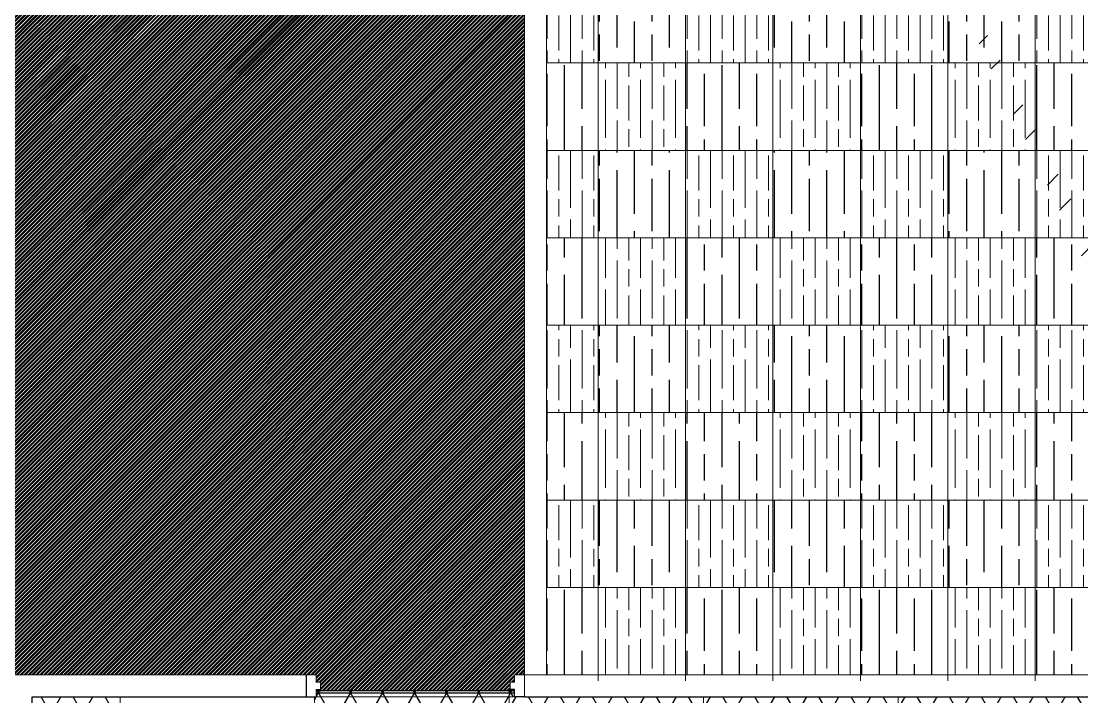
# Model space of a CAD drawing. Header units: millimetres. Extents: x 86441 to 190201, y 16532 to 98188.
# Drawn here: x 88531.2 to 88604, y 61642.1 to 61688.5 of the extents above; entities that cross this region are included whole.
import ezdxf

# ---------------------------------------------------------------- set-up
doc = ezdxf.new("R2010")
doc.units = ezdxf.units.MM
doc.header["$LTSCALE"] = 0.1
doc.layers.add('COLUMN', color=1, linetype='Continuous', lineweight=0)
pattern_1 = [(45, (86402.52871, 61063.23596), (-0.134703842, 0.134703842), []), (45, (86402.61851, 61063.23596), (-0.134703842, 0.134703842), [])]
pattern_2 = [(90, (86402.5287, 61063.236), (2.4, -1e-16), [4, -0.8]), (90, (86403.3287, 61062.436), (2.4, -1e-16), [2.4, -0.6, 1.2, -0.6]), (90, (86404.1287, 61061.236), (2.4, -1e-16), [4, -0.8])]
pattern_3 = [(90, (86402.5287, 61063.236), (3.6, -2e-16), [6, -1.2]), (90, (86403.7287, 61062.036), (3.6, -2e-16), [3.6, -0.9, 1.8, -0.9]), (90, (86404.9287, 61060.236), (3.6, -2e-16), [6, -1.2])]

msp = doc.modelspace()

# ---------------------------------------------------------------- hatches: boundary and pattern name
at = {"true_color": 0x939598, "transparency": 33554687}
h = msp.add_hatch(dxfattribs=at)
h.set_pattern_fill('ANSI32', color=252, scale=0.02)
h.set_pattern_definition(pattern_1)
h.paths.add_polyline_path([(88565.786, 61734.362), (88565.086, 61734.362), (88565.086, 61734.862), (88564.786, 61734.862), (88564.786, 61735.362), (88565.086, 61735.362), (88565.086, 61735.862), (88564.718, 61735.862), (88551.486, 61735.862), (88551.486, 61735.362), (88551.786, 61735.362), (88551.786, 61734.862), (88551.486, 61734.862), (88551.486, 61734.362), (88550.786, 61734.362), (88536.526, 61734.362), (88530.486, 61734.362), (88530.486, 61702.509), (88553.786, 61702.509), (88553.786, 61696.469), (88530.486, 61696.469), (88530.486, 61691.569), (88530.486, 61676.469), (88530.486, 61674.469), (88530.486, 61643.589), (88536.526, 61643.589), (88551.486, 61643.589), (88551.486, 61643.089), (88551.786, 61643.089), (88551.786, 61642.489), (88564.718, 61642.489), (88564.786, 61642.489), (88564.786, 61643.089), (88565.086, 61643.089), (88565.086, 61643.589), (88565.786, 61643.589)])
at = {"lineweight": 0, "true_color": 0x636466, "transparency": 33554687}
h = msp.add_hatch(dxfattribs=at)
h.set_pattern_fill('GOST_WOOD', color=251, scale=0.4)
h.set_pattern_definition(pattern_2)
h.paths.add_polyline_path([(88570.826, 61691.589), (88567.286, 61691.589), (88567.286, 61685.589), (88570.826, 61685.589)])
at = {"true_color": 0xffffff, "transparency": 33554610}
h = msp.add_hatch(dxfattribs=at)
h.set_pattern_fill('GOST_WOOD', scale=0.6)
h.set_pattern_definition(pattern_3)
h.paths.add_polyline_path([(88576.826, 61691.589), (88570.826, 61691.589), (88570.826, 61685.589), (88576.826, 61685.589)])
at = {"lineweight": 0, "true_color": 0x636466, "transparency": 33554687}
h = msp.add_hatch(dxfattribs=at)
h.set_pattern_fill('GOST_WOOD', color=251, scale=0.4)
h.set_pattern_definition(pattern_2)
h.paths.add_polyline_path([(88582.826, 61691.589), (88576.826, 61691.589), (88576.826, 61685.589), (88582.826, 61685.589)])
at = {"true_color": 0xffffff, "transparency": 33554610}
h = msp.add_hatch(dxfattribs=at)
h.set_pattern_fill('GOST_WOOD', scale=0.6)
h.set_pattern_definition(pattern_3)
h.paths.add_polyline_path([(88588.826, 61691.589), (88582.826, 61691.589), (88582.826, 61685.589), (88588.826, 61685.589)])
at = {"lineweight": 0, "true_color": 0x636466, "transparency": 33554687}
h = msp.add_hatch(dxfattribs=at)
h.set_pattern_fill('GOST_WOOD', color=251, scale=0.4)
h.set_pattern_definition(pattern_2)
h.paths.add_polyline_path([(88594.826, 61691.589), (88588.826, 61691.589), (88588.826, 61685.589), (88594.826, 61685.589)])
at = {"true_color": 0xffffff, "transparency": 33554610}
h = msp.add_hatch(dxfattribs=at)
h.set_pattern_fill('GOST_WOOD', scale=0.6)
h.set_pattern_definition(pattern_3)
h.paths.add_polyline_path([(88600.826, 61691.589), (88594.826, 61691.589), (88594.826, 61685.589), (88600.826, 61685.589)])
at = {"lineweight": 0, "true_color": 0x636466, "transparency": 33554687}
h = msp.add_hatch(dxfattribs=at)
h.set_pattern_fill('GOST_WOOD', color=251, scale=0.4)
h.set_pattern_definition(pattern_2)
h.paths.add_polyline_path([(88606.826, 61691.589), (88600.826, 61691.589), (88600.826, 61685.589), (88606.826, 61685.589)])
at = {"true_color": 0xffffff, "transparency": 33554610}
h = msp.add_hatch(dxfattribs=at)
h.set_pattern_fill('GOST_WOOD', scale=0.6)
h.set_pattern_definition(pattern_3)
h.paths.add_polyline_path([(88570.826, 61685.589), (88567.286, 61685.589), (88567.286, 61679.589), (88570.826, 61679.589)])
at = {"lineweight": 0, "true_color": 0x636466, "transparency": 33554687}
h = msp.add_hatch(dxfattribs=at)
h.set_pattern_fill('GOST_WOOD', color=251, scale=0.4)
h.set_pattern_definition(pattern_2)
h.paths.add_polyline_path([(88576.826, 61685.589), (88570.826, 61685.589), (88570.826, 61679.589), (88576.826, 61679.589)])
at = {"true_color": 0xffffff, "transparency": 33554610}
h = msp.add_hatch(dxfattribs=at)
h.set_pattern_fill('GOST_WOOD', scale=0.6)
h.set_pattern_definition(pattern_3)
h.paths.add_polyline_path([(88582.826, 61685.589), (88576.826, 61685.589), (88576.826, 61679.589), (88582.826, 61679.589)])
at = {"lineweight": 0, "true_color": 0x636466, "transparency": 33554687}
h = msp.add_hatch(dxfattribs=at)
h.set_pattern_fill('GOST_WOOD', color=251, scale=0.4)
h.set_pattern_definition(pattern_2)
h.paths.add_polyline_path([(88588.826, 61685.589), (88582.826, 61685.589), (88582.826, 61679.589), (88588.826, 61679.589)])
at = {"true_color": 0xffffff, "transparency": 33554610}
h = msp.add_hatch(dxfattribs=at)
h.set_pattern_fill('GOST_WOOD', scale=0.6)
h.set_pattern_definition(pattern_3)
h.paths.add_polyline_path([(88594.826, 61685.589), (88588.826, 61685.589), (88588.826, 61679.589), (88594.826, 61679.589)])
at = {"lineweight": 0, "true_color": 0x636466, "transparency": 33554687}
h = msp.add_hatch(dxfattribs=at)
h.set_pattern_fill('GOST_WOOD', color=251, scale=0.4)
h.set_pattern_definition(pattern_2)
h.paths.add_polyline_path([(88600.826, 61685.589), (88594.826, 61685.589), (88594.826, 61679.589), (88600.826, 61679.589)])
at = {"true_color": 0xffffff, "transparency": 33554610}
h = msp.add_hatch(dxfattribs=at)
h.set_pattern_fill('GOST_WOOD', scale=0.6)
h.set_pattern_definition(pattern_3)
h.paths.add_polyline_path([(88606.826, 61685.589), (88600.826, 61685.589), (88600.826, 61679.589), (88606.826, 61679.589)])
at = {"lineweight": 0, "true_color": 0x636466, "transparency": 33554687}
h = msp.add_hatch(dxfattribs=at)
h.set_pattern_fill('GOST_WOOD', color=251, scale=0.4)
h.set_pattern_definition(pattern_2)
h.paths.add_polyline_path([(88570.826, 61679.589), (88567.286, 61679.589), (88567.286, 61673.589), (88570.826, 61673.589)])
at = {"true_color": 0xffffff, "transparency": 33554610}
h = msp.add_hatch(dxfattribs=at)
h.set_pattern_fill('GOST_WOOD', scale=0.6)
h.set_pattern_definition(pattern_3)
h.paths.add_polyline_path([(88576.826, 61679.589), (88570.826, 61679.589), (88570.826, 61673.589), (88576.826, 61673.589)])
at = {"lineweight": 0, "true_color": 0x636466, "transparency": 33554687}
h = msp.add_hatch(dxfattribs=at)
h.set_pattern_fill('GOST_WOOD', color=251, scale=0.4)
h.set_pattern_definition(pattern_2)
h.paths.add_polyline_path([(88582.826, 61679.589), (88576.826, 61679.589), (88576.826, 61673.589), (88582.826, 61673.589)])
at = {"true_color": 0xffffff, "transparency": 33554610}
h = msp.add_hatch(dxfattribs=at)
h.set_pattern_fill('GOST_WOOD', scale=0.6)
h.set_pattern_definition(pattern_3)
h.paths.add_polyline_path([(88588.826, 61679.589), (88582.826, 61679.589), (88582.826, 61673.589), (88588.826, 61673.589)])
at = {"lineweight": 0, "true_color": 0x636466, "transparency": 33554687}
h = msp.add_hatch(dxfattribs=at)
h.set_pattern_fill('GOST_WOOD', color=251, scale=0.4)
h.set_pattern_definition(pattern_2)
h.paths.add_polyline_path([(88594.826, 61679.589), (88588.826, 61679.589), (88588.826, 61673.589), (88594.826, 61673.589)])
at = {"true_color": 0xffffff, "transparency": 33554610}
h = msp.add_hatch(dxfattribs=at)
h.set_pattern_fill('GOST_WOOD', scale=0.6)
h.set_pattern_definition(pattern_3)
h.paths.add_polyline_path([(88600.826, 61679.589), (88594.826, 61679.589), (88594.826, 61673.589), (88600.826, 61673.589)])
at = {"lineweight": 0, "true_color": 0x636466, "transparency": 33554687}
h = msp.add_hatch(dxfattribs=at)
h.set_pattern_fill('GOST_WOOD', color=251, scale=0.4)
h.set_pattern_definition(pattern_2)
h.paths.add_polyline_path([(88606.826, 61679.589), (88600.826, 61679.589), (88600.826, 61673.589), (88606.826, 61673.589)])
at = {"true_color": 0xffffff, "transparency": 33554610}
h = msp.add_hatch(dxfattribs=at)
h.set_pattern_fill('GOST_WOOD', scale=0.6)
h.set_pattern_definition(pattern_3)
h.paths.add_polyline_path([(88570.826, 61673.589), (88567.286, 61673.589), (88567.286, 61667.589), (88570.826, 61667.589)])
at = {"lineweight": 0, "true_color": 0x636466, "transparency": 33554687}
h = msp.add_hatch(dxfattribs=at)
h.set_pattern_fill('GOST_WOOD', color=251, scale=0.4)
h.set_pattern_definition(pattern_2)
h.paths.add_polyline_path([(88576.826, 61673.589), (88570.826, 61673.589), (88570.826, 61667.589), (88576.826, 61667.589)])
at = {"true_color": 0xffffff, "transparency": 33554610}
h = msp.add_hatch(dxfattribs=at)
h.set_pattern_fill('GOST_WOOD', scale=0.6)
h.set_pattern_definition(pattern_3)
h.paths.add_polyline_path([(88582.826, 61673.589), (88576.826, 61673.589), (88576.826, 61667.589), (88582.826, 61667.589)])
at = {"lineweight": 0, "true_color": 0x636466, "transparency": 33554687}
h = msp.add_hatch(dxfattribs=at)
h.set_pattern_fill('GOST_WOOD', color=251, scale=0.4)
h.set_pattern_definition(pattern_2)
h.paths.add_polyline_path([(88588.826, 61673.589), (88582.826, 61673.589), (88582.826, 61667.589), (88588.826, 61667.589)])
at = {"true_color": 0xffffff, "transparency": 33554610}
h = msp.add_hatch(dxfattribs=at)
h.set_pattern_fill('GOST_WOOD', scale=0.6)
h.set_pattern_definition(pattern_3)
h.paths.add_polyline_path([(88594.826, 61673.589), (88588.826, 61673.589), (88588.826, 61667.589), (88594.826, 61667.589)])
at = {"lineweight": 0, "true_color": 0x636466, "transparency": 33554687}
h = msp.add_hatch(dxfattribs=at)
h.set_pattern_fill('GOST_WOOD', color=251, scale=0.4)
h.set_pattern_definition(pattern_2)
h.paths.add_polyline_path([(88600.826, 61673.589), (88594.826, 61673.589), (88594.826, 61667.589), (88600.826, 61667.589)])
at = {"true_color": 0xffffff, "transparency": 33554610}
h = msp.add_hatch(dxfattribs=at)
h.set_pattern_fill('GOST_WOOD', scale=0.6)
h.set_pattern_definition(pattern_3)
h.paths.add_polyline_path([(88606.826, 61673.589), (88600.826, 61673.589), (88600.826, 61667.589), (88606.826, 61667.589)])
at = {"lineweight": 0, "true_color": 0x636466, "transparency": 33554687}
h = msp.add_hatch(dxfattribs=at)
h.set_pattern_fill('GOST_WOOD', color=251, scale=0.4)
h.set_pattern_definition(pattern_2)
h.paths.add_polyline_path([(88570.826, 61667.589), (88567.286, 61667.589), (88567.286, 61661.589), (88570.826, 61661.589)])
at = {"true_color": 0xffffff, "transparency": 33554610}
h = msp.add_hatch(dxfattribs=at)
h.set_pattern_fill('GOST_WOOD', scale=0.6)
h.set_pattern_definition(pattern_3)
h.paths.add_polyline_path([(88576.826, 61667.589), (88570.826, 61667.589), (88570.826, 61661.589), (88576.826, 61661.589)])
at = {"lineweight": 0, "true_color": 0x636466, "transparency": 33554687}
h = msp.add_hatch(dxfattribs=at)
h.set_pattern_fill('GOST_WOOD', color=251, scale=0.4)
h.set_pattern_definition(pattern_2)
h.paths.add_polyline_path([(88582.826, 61667.589), (88576.826, 61667.589), (88576.826, 61661.589), (88582.826, 61661.589)])
at = {"true_color": 0xffffff, "transparency": 33554610}
h = msp.add_hatch(dxfattribs=at)
h.set_pattern_fill('GOST_WOOD', scale=0.6)
h.set_pattern_definition(pattern_3)
h.paths.add_polyline_path([(88588.826, 61667.589), (88582.826, 61667.589), (88582.826, 61661.589), (88588.826, 61661.589)])
at = {"lineweight": 0, "true_color": 0x636466, "transparency": 33554687}
h = msp.add_hatch(dxfattribs=at)
h.set_pattern_fill('GOST_WOOD', color=251, scale=0.4)
h.set_pattern_definition(pattern_2)
h.paths.add_polyline_path([(88594.826, 61667.589), (88588.826, 61667.589), (88588.826, 61661.589), (88594.826, 61661.589)])
at = {"true_color": 0xffffff, "transparency": 33554610}
h = msp.add_hatch(dxfattribs=at)
h.set_pattern_fill('GOST_WOOD', scale=0.6)
h.set_pattern_definition(pattern_3)
h.paths.add_polyline_path([(88600.826, 61667.589), (88594.826, 61667.589), (88594.826, 61661.589), (88600.826, 61661.589)])
at = {"lineweight": 0, "true_color": 0x636466, "transparency": 33554687}
h = msp.add_hatch(dxfattribs=at)
h.set_pattern_fill('GOST_WOOD', color=251, scale=0.4)
h.set_pattern_definition(pattern_2)
h.paths.add_polyline_path([(88606.826, 61667.589), (88600.826, 61667.589), (88600.826, 61661.589), (88606.826, 61661.589)])
at = {"true_color": 0xffffff, "transparency": 33554610}
h = msp.add_hatch(dxfattribs=at)
h.set_pattern_fill('GOST_WOOD', scale=0.6)
h.set_pattern_definition(pattern_3)
h.paths.add_polyline_path([(88570.826, 61661.589), (88567.286, 61661.589), (88567.286, 61655.589), (88570.826, 61655.589)])
at = {"lineweight": 0, "true_color": 0x636466, "transparency": 33554687}
h = msp.add_hatch(dxfattribs=at)
h.set_pattern_fill('GOST_WOOD', color=251, scale=0.4)
h.set_pattern_definition(pattern_2)
h.paths.add_polyline_path([(88576.826, 61661.589), (88570.826, 61661.589), (88570.826, 61655.589), (88576.826, 61655.589)])
at = {"true_color": 0xffffff, "transparency": 33554610}
h = msp.add_hatch(dxfattribs=at)
h.set_pattern_fill('GOST_WOOD', scale=0.6)
h.set_pattern_definition(pattern_3)
h.paths.add_polyline_path([(88582.826, 61661.589), (88576.826, 61661.589), (88576.826, 61655.589), (88582.826, 61655.589)])
at = {"lineweight": 0, "true_color": 0x636466, "transparency": 33554687}
h = msp.add_hatch(dxfattribs=at)
h.set_pattern_fill('GOST_WOOD', color=251, scale=0.4)
h.set_pattern_definition(pattern_2)
h.paths.add_polyline_path([(88588.826, 61661.589), (88582.826, 61661.589), (88582.826, 61655.589), (88588.826, 61655.589)])
at = {"true_color": 0xffffff, "transparency": 33554610}
h = msp.add_hatch(dxfattribs=at)
h.set_pattern_fill('GOST_WOOD', scale=0.6)
h.set_pattern_definition(pattern_3)
h.paths.add_polyline_path([(88594.826, 61661.589), (88588.826, 61661.589), (88588.826, 61655.589), (88594.826, 61655.589)])
at = {"lineweight": 0, "true_color": 0x636466, "transparency": 33554687}
h = msp.add_hatch(dxfattribs=at)
h.set_pattern_fill('GOST_WOOD', color=251, scale=0.4)
h.set_pattern_definition(pattern_2)
h.paths.add_polyline_path([(88600.826, 61661.589), (88594.826, 61661.589), (88594.826, 61655.589), (88600.826, 61655.589)])
at = {"true_color": 0xffffff, "transparency": 33554610}
h = msp.add_hatch(dxfattribs=at)
h.set_pattern_fill('GOST_WOOD', scale=0.6)
h.set_pattern_definition(pattern_3)
h.paths.add_polyline_path([(88606.826, 61661.589), (88600.826, 61661.589), (88600.826, 61655.589), (88606.826, 61655.589)])
at = {"lineweight": 0, "true_color": 0x636466, "transparency": 33554687}
h = msp.add_hatch(dxfattribs=at)
h.set_pattern_fill('GOST_WOOD', color=251, scale=0.4)
h.set_pattern_definition(pattern_2)
h.paths.add_polyline_path([(88570.826, 61655.589), (88567.286, 61655.589), (88567.286, 61649.589), (88570.826, 61649.589)])
at = {"true_color": 0xffffff, "transparency": 33554610}
h = msp.add_hatch(dxfattribs=at)
h.set_pattern_fill('GOST_WOOD', scale=0.6)
h.set_pattern_definition(pattern_3)
h.paths.add_polyline_path([(88576.826, 61655.589), (88570.826, 61655.589), (88570.826, 61649.589), (88576.826, 61649.589)])
at = {"lineweight": 0, "true_color": 0x636466, "transparency": 33554687}
h = msp.add_hatch(dxfattribs=at)
h.set_pattern_fill('GOST_WOOD', color=251, scale=0.4)
h.set_pattern_definition(pattern_2)
h.paths.add_polyline_path([(88582.826, 61655.589), (88576.826, 61655.589), (88576.826, 61649.589), (88582.826, 61649.589)])
at = {"true_color": 0xffffff, "transparency": 33554610}
h = msp.add_hatch(dxfattribs=at)
h.set_pattern_fill('GOST_WOOD', scale=0.6)
h.set_pattern_definition(pattern_3)
h.paths.add_polyline_path([(88588.826, 61655.589), (88582.826, 61655.589), (88582.826, 61649.589), (88588.826, 61649.589)])
at = {"lineweight": 0, "true_color": 0x636466, "transparency": 33554687}
h = msp.add_hatch(dxfattribs=at)
h.set_pattern_fill('GOST_WOOD', color=251, scale=0.4)
h.set_pattern_definition(pattern_2)
h.paths.add_polyline_path([(88594.826, 61655.589), (88588.826, 61655.589), (88588.826, 61649.589), (88594.826, 61649.589)])
at = {"true_color": 0xffffff, "transparency": 33554610}
h = msp.add_hatch(dxfattribs=at)
h.set_pattern_fill('GOST_WOOD', scale=0.6)
h.set_pattern_definition(pattern_3)
h.paths.add_polyline_path([(88600.826, 61655.589), (88594.826, 61655.589), (88594.826, 61649.589), (88600.826, 61649.589)])
at = {"lineweight": 0, "true_color": 0x636466, "transparency": 33554687}
h = msp.add_hatch(dxfattribs=at)
h.set_pattern_fill('GOST_WOOD', color=251, scale=0.4)
h.set_pattern_definition(pattern_2)
h.paths.add_polyline_path([(88606.826, 61655.589), (88600.826, 61655.589), (88600.826, 61649.589), (88606.826, 61649.589)])
at = {"true_color": 0xffffff, "transparency": 33554610}
h = msp.add_hatch(dxfattribs=at)
h.set_pattern_fill('GOST_WOOD', scale=0.6)
h.set_pattern_definition(pattern_3)
h.paths.add_polyline_path([(88570.826, 61649.589), (88567.286, 61649.589), (88567.286, 61643.589), (88570.826, 61643.589)])
at = {"lineweight": 0, "true_color": 0x636466, "transparency": 33554687}
h = msp.add_hatch(dxfattribs=at)
h.set_pattern_fill('GOST_WOOD', color=251, scale=0.4)
h.set_pattern_definition(pattern_2)
h.paths.add_polyline_path([(88576.826, 61649.589), (88570.826, 61649.589), (88570.826, 61643.589), (88576.826, 61643.589)])
at = {"true_color": 0xffffff, "transparency": 33554610}
h = msp.add_hatch(dxfattribs=at)
h.set_pattern_fill('GOST_WOOD', scale=0.6)
h.set_pattern_definition(pattern_3)
h.paths.add_polyline_path([(88582.826, 61649.589), (88576.826, 61649.589), (88576.826, 61643.589), (88582.826, 61643.589)])
at = {"lineweight": 0, "true_color": 0x636466, "transparency": 33554687}
h = msp.add_hatch(dxfattribs=at)
h.set_pattern_fill('GOST_WOOD', color=251, scale=0.4)
h.set_pattern_definition(pattern_2)
h.paths.add_polyline_path([(88588.826, 61649.589), (88582.826, 61649.589), (88582.826, 61643.589), (88588.826, 61643.589)])
at = {"true_color": 0xffffff, "transparency": 33554610}
h = msp.add_hatch(dxfattribs=at)
h.set_pattern_fill('GOST_WOOD', scale=0.6)
h.set_pattern_definition(pattern_3)
h.paths.add_polyline_path([(88594.826, 61649.589), (88588.826, 61649.589), (88588.826, 61643.589), (88594.826, 61643.589)])
at = {"lineweight": 0, "true_color": 0x636466, "transparency": 33554687}
h = msp.add_hatch(dxfattribs=at)
h.set_pattern_fill('GOST_WOOD', color=251, scale=0.4)
h.set_pattern_definition(pattern_2)
h.paths.add_polyline_path([(88600.826, 61649.589), (88594.826, 61649.589), (88594.826, 61643.589), (88600.826, 61643.589)])
at = {"true_color": 0xffffff, "transparency": 33554610}
h = msp.add_hatch(dxfattribs=at)
h.set_pattern_fill('GOST_WOOD', scale=0.6)
h.set_pattern_definition(pattern_3)
h.paths.add_polyline_path([(88606.826, 61649.589), (88600.826, 61649.589), (88600.826, 61643.589), (88606.826, 61643.589)])
at = {"true_color": 0x004a5e, "transparency": 33554572}
h = msp.add_hatch(dxfattribs=at)
h.set_pattern_fill('NET3', color=138, scale=0.6)
h.set_pattern_definition([(0, (86291.7807, 61381.829), (0, 1.905), []), (60, (86291.7807, 61381.829), (-1.6497784, 0.9525), []), (120, (86291.7807, 61381.829), (-1.6497784, -0.9525), [])])
h.paths.add_polyline_path([(88538.026, 61642.089), (88531.986, 61642.089), (88531.986, 61636.84), (88538.026, 61636.84)])
h = msp.add_hatch(dxfattribs=at)
h.set_pattern_fill('NET3', color=138, scale=0.6)
h.set_pattern_definition([(0, (86402.5287, 61063.236), (0, 1.905), []), (60, (86402.5287, 61063.236), (-1.6497784, 0.9525), []), (120, (86402.5287, 61063.236), (-1.6497784, -0.9525), [])])
h.paths.add_polyline_path([(88565.086, 61642.489), (88564.718, 61642.489), (88564.718, 61642.089), (88565.086, 61642.089)])
h.paths.add_polyline_path([(88564.718, 61642.489), (88551.486, 61642.489), (88551.486, 61642.089), (88564.718, 61642.089)])
h.paths.add_polyline_path([(88564.718, 61642.089), (88551.372, 61642.089), (88551.372, 61636.84), (88564.718, 61636.84)])
at = {"true_color": 0x939598, "transparency": 33554687}
h = msp.add_hatch(dxfattribs=at)
h.set_pattern_fill('ANSI32', color=252, scale=0.02)
h.set_pattern_definition(pattern_1)
h.paths.add_polyline_path([(88551.786, 61642.589), (88551.486, 61642.589), (88551.486, 61642.489), (88551.786, 61642.489)], flags=17)
at = {"true_color": 0x004a5e, "transparency": 33554572}
h = msp.add_hatch(dxfattribs=at)
h.set_pattern_fill('NET3', color=138, scale=0.6)
h.set_pattern_definition([(0, (86331.8191, 61381.829), (0, 1.905), []), (60, (86331.8191, 61381.829), (-1.6497784, 0.9525), []), (120, (86331.8191, 61381.829), (-1.6497784, -0.9525), [])])
h.paths.add_polyline_path([(88578.065, 61642.089), (88564.718, 61642.089), (88564.718, 61636.84), (88578.065, 61636.84)])
at = {"true_color": 0x939598, "transparency": 33554687}
h = msp.add_hatch(dxfattribs=at)
h.set_pattern_fill('ANSI32', color=252, scale=0.02)
h.set_pattern_definition(pattern_1)
h.paths.add_polyline_path([(88565.086, 61642.589), (88564.786, 61642.589), (88564.786, 61642.489), (88565.086, 61642.489)], flags=17)
at = {"true_color": 0x004a5e, "transparency": 33554572}
h = msp.add_hatch(dxfattribs=at)
h.set_pattern_fill('NET3', color=138, scale=0.6)
h.set_pattern_definition([(0, (86345.1653, 61381.829), (0, 1.905), []), (60, (86345.1653, 61381.829), (-1.6497784, 0.9525), []), (120, (86345.1653, 61381.829), (-1.6497784, -0.9525), [])])
h.paths.add_polyline_path([(88591.411, 61642.089), (88578.065, 61642.089), (88578.065, 61636.84), (88591.411, 61636.84)])
h = msp.add_hatch(dxfattribs=at)
h.set_pattern_fill('NET3', color=138, scale=0.6)
h.set_pattern_definition([(0, (86358.5114, 61381.829), (0, 1.905), []), (60, (86358.5114, 61381.829), (-1.6497784, 0.9525), []), (120, (86358.5114, 61381.829), (-1.6497784, -0.9525), [])])
h.paths.add_polyline_path([(88604.757, 61642.089), (88591.411, 61642.089), (88591.411, 61636.84), (88604.757, 61636.84)])
at = {"layer": 'COLUMN', "lineweight": 9, "true_color": 0x636466, "transparency": 33554687}
h = msp.add_hatch(dxfattribs=at)
h.set_pattern_fill('STEEL', color=251, scale=1.6)
h.set_pattern_definition([(45, (86402.5287, 61063.236), (-3.592102, 3.592102), []), (45, (86402.5287, 61065.776), (-3.592102, 3.592102), [])])
h.paths.add_polyline_path([(88408.051, 61604.565), (88401.261, 61604.565), (88401.261, 61601.565), (88408.051, 61601.565)])
h.paths.add_polyline_path([(88606.286, 61734.362), (88603.286, 61734.362), (88603.286, 61711.362), (88606.286, 61711.362)], flags=17)
h.paths.add_polyline_path([(88588.286, 61714.362), (88567.286, 61714.362), (88567.286, 61711.362), (88588.286, 61711.362)], flags=17)
h.paths.add_polyline_path([(88435.561, 61641.385), (88381.021, 61641.385), (88381.021, 61638.385), (88435.561, 61638.385)])
h.paths.add_polyline_path([(88401.261, 61597.225), (88401.261, 61602.434), (88398.261, 61602.434), (88398.261, 61597.225), (88398.261, 61578.545), (88401.261, 61578.545)])
h.paths.add_polyline_path([(88426.051, 61602.545), (88423.051, 61602.545), (88423.051, 61578.545), (88426.051, 61578.545), (88426.051, 61588.555)])
h.paths.add_polyline_path([(88398.261, 61600.385), (88389.261, 61600.385), (88389.261, 61597.385), (88398.261, 61597.385)])
h.paths.add_polyline_path([(88401.261, 61620.385), (88398.261, 61620.385), (88398.261, 61612.676), (88401.261, 61612.676)])
h.paths.add_polyline_path([(88398.261, 61620.385), (88365.261, 61620.385), (88365.261, 61617.385), (88398.261, 61617.385)])
h.paths.add_polyline_path([(88374.261, 61617.385), (88371.261, 61617.385), (88371.261, 61597.385), (88374.261, 61597.385), (88374.261, 61600.385)])
h.paths.add_polyline_path([(88450.901, 61604.565), (88447.841, 61604.565), (88441.051, 61604.565), (88441.051, 61601.565), (88447.841, 61601.565), (88450.901, 61601.565)], flags=17)
h.paths.add_polyline_path([(88263.981, 61597.225), (88188.581, 61597.225), (88188.581, 61592.625), (88263.981, 61592.625)])
h.paths.add_polyline_path([(88341.221, 61597.225), (88335.241, 61597.225), (88335.241, 61592.625), (88341.221, 61592.625)])
h.paths.add_polyline_path([(88277.461, 61597.225), (88270.021, 61597.225), (88270.021, 61592.625), (88277.461, 61592.625)])
h.paths.add_polyline_path([(88447.841, 61578.545), (88442.342, 61578.545), (88442.342, 61573.945), (88447.841, 61573.945)])
h.paths.add_polyline_path([(88431.549, 61578.545), (88417.553, 61578.545), (88417.553, 61573.945), (88431.549, 61573.945)])
h.paths.add_polyline_path([(88406.645, 61578.545), (88347.261, 61578.545), (88347.261, 61573.945), (88406.645, 61573.945)])
h.paths.add_polyline_path([(88440.161, 61638.385), (88435.561, 61638.385), (88435.561, 61624.065), (88450.901, 61624.065), (88450.901, 61598.605), (88455.501, 61598.605), (88455.501, 61628.665), (88440.161, 61628.665)])
h.paths.add_polyline_path([(88440.161, 61703.225), (88435.561, 61703.225), (88435.561, 61696.165), (88440.161, 61696.165)])
h.paths.add_polyline_path([(88440.161, 61806.765), (88435.561, 61806.765), (88420.281, 61806.765), (88420.281, 61802.165), (88435.561, 61802.165), (88435.561, 61761.005), (88440.161, 61761.005)])
h.paths.add_polyline_path([(88362.501, 61806.765), (88347.261, 61806.765), (88347.261, 61802.165), (88362.501, 61802.165)])
h.paths.add_polyline_path([(88277.461, 61806.765), (88270.021, 61806.765), (88270.021, 61802.165), (88277.461, 61802.165)])
h.paths.add_polyline_path([(88341.221, 61806.765), (88335.241, 61806.765), (88335.241, 61802.165), (88341.221, 61802.165)])
h.paths.add_polyline_path([(88263.981, 61806.765), (88188.581, 61806.765), (88188.581, 61802.165), (88263.981, 61802.165)])
edge = h.paths.add_edge_path()
edge.add_line((88640.166, 61603.769), (88644.766, 61603.769))
edge.add_line((88640.23, 61629.233), (88640.166, 61603.658))
edge.add_line((88644.766, 61633.869), (88644.766, 61603.769))
edge.add_line((88629.426, 61633.869), (88644.766, 61633.869))
edge.add_line((88624.828, 61629.269), (88640.23, 61629.233))
edge.add_line((88629.426, 61811.969), (88629.426, 61633.869))
edge.add_line((88624.828, 61807.369), (88624.828, 61629.269))
edge.add_line((88536.526, 61811.969), (88629.426, 61811.969))
edge.add_line((88536.526, 61807.369), (88624.828, 61807.369))
edge.add_line((88536.526, 61811.969), (88536.526, 61807.369))
h.paths.add_polyline_path([(88637.106, 61583.749), (88637.106, 61579.149), (88536.526, 61579.149), (88536.526, 61583.749)])

# ---------------------------------------------------------------- linework, layer by layer
at = {"color": 25, "lineweight": 9, "transparency": 33554687}
for p, q in [((88565.786, 61735.862), (88565.786, 61642.089)), ((88567.286, 61734.362), (88567.286, 61643.589)), ((88536.526, 61643.589), (88530.486, 61643.589)), ((88551.486, 61643.589), (88536.526, 61643.589)), ((88610.526, 61643.589), (88565.786, 61643.589)), ((88531.986, 61642.089), (88531.986, 61610.529)), ((88531.986, 61642.089), (88550.786, 61642.089)), ((88609.826, 61642.089), (88565.786, 61642.089))]:
    msp.add_line(p, q, dxfattribs=at)
at = {"color": 251, "lineweight": 0, "true_color": 0x636466, "transparency": 33554687}
for p, q in [((88594.826, 61713.562), (88594.826, 61643.189)), ((88600.826, 61713.562), (88600.826, 61643.189)), ((88570.826, 61711.362), (88570.826, 61643.189)), ((88576.826, 61711.362), (88576.826, 61643.189)), ((88582.826, 61711.362), (88582.826, 61643.189)), ((88588.826, 61711.362), (88588.826, 61643.189)), ((88624.826, 61685.589), (88567.286, 61685.589)), ((88624.826, 61679.589), (88567.286, 61679.589)), ((88624.826, 61673.589), (88567.286, 61673.589)), ((88624.826, 61667.589), (88567.286, 61667.589)), ((88624.826, 61661.589), (88567.286, 61661.589)), ((88624.826, 61655.589), (88567.286, 61655.589)), ((88624.826, 61649.589), (88567.286, 61649.589))]:
    msp.add_line(p, q, dxfattribs=at)
at = {"transparency": 33554687}
for p, q in [((88550.786, 61643.589), (88550.786, 61642.089)), ((88531.986, 61610.529), (88531.986, 61642.089))]:
    msp.add_line(p, q, dxfattribs=at)
at = {"color": 25, "lineweight": 0, "transparency": 33554687}
for p, q in [((88550.786, 61643.589), (88550.786, 61642.089)), ((88550.786, 61643.589), (88551.486, 61643.589)), ((88551.486, 61643.589), (88551.486, 61643.089)), ((88565.086, 61643.589), (88565.086, 61643.089)), ((88565.786, 61643.589), (88565.086, 61643.589)), ((88565.786, 61643.589), (88565.786, 61642.089)), ((88565.786, 61643.589), (88565.786, 61642.089)), ((88551.486, 61643.089), (88551.786, 61643.089)), ((88551.786, 61643.089), (88551.786, 61642.589)), ((88565.086, 61643.089), (88564.786, 61643.089)), ((88564.786, 61643.089), (88564.786, 61642.589)), ((88550.786, 61642.089), (88551.486, 61642.089)), ((88551.486, 61642.089), (88551.486, 61642.589)), ((88551.486, 61642.589), (88551.786, 61642.589)), ((88565.086, 61642.589), (88564.786, 61642.589)), ((88565.086, 61642.089), (88565.086, 61642.589)), ((88565.086, 61642.089), (88565.786, 61642.089))]:
    msp.add_line(p, q, dxfattribs=at)
at = {"color": 7, "true_color": 0xffffff, "transparency": 33554687}
for p, q in [((88551.486, 61643.589), (88551.486, 61643.589)), ((88565.086, 61643.589), (88565.086, 61643.589)), ((88531.986, 61642.089), (88551.486, 61642.089)), ((88550.786, 61642.089), (88551.486, 61642.089)), ((88551.486, 61642.489), (88551.786, 61642.489)), ((88565.086, 61642.489), (88551.486, 61642.489)), ((88565.086, 61642.589), (88564.786, 61642.589)), ((88565.086, 61642.089), (88565.086, 61642.589)), ((88565.786, 61642.089), (88565.086, 61642.089)), ((88565.786, 61642.089), (88609.826, 61642.089))]:
    msp.add_line(p, q, dxfattribs=at)
at = {"color": 251, "true_color": 0x524d49, "transparency": 33554687}
msp.add_line((88538.026, 61642.089), (88544.026, 61642.089), dxfattribs=at)
at = {"color": 25, "lineweight": 0, "true_color": 0xb06239, "transparency": 33554687}
msp.add_line((88565.086, 61642.489), (88551.486, 61642.489), dxfattribs=at)
at = {"color": 18, "lineweight": 0, "true_color": 0x000000, "transparency": 33554687}
for points in [[(88531.986, 61636.84), (88538.026, 61636.84), (88538.026, 61642.089), (88531.986, 61642.089)], [(88551.372, 61636.84), (88564.718, 61636.84), (88564.718, 61642.089), (88551.372, 61642.089)], [(88551.486, 61642.089), (88564.718, 61642.089), (88564.718, 61642.489), (88551.486, 61642.489)], [(88564.718, 61636.84), (88578.065, 61636.84), (88578.065, 61642.089), (88564.718, 61642.089)], [(88578.065, 61636.84), (88591.411, 61636.84), (88591.411, 61642.089), (88578.065, 61642.089)], [(88591.411, 61636.84), (88604.757, 61636.84), (88604.757, 61642.089), (88591.411, 61642.089)]]:
    msp.add_lwpolyline(points, close=True, dxfattribs=at)

doc.saveas('drawing.dxf')
